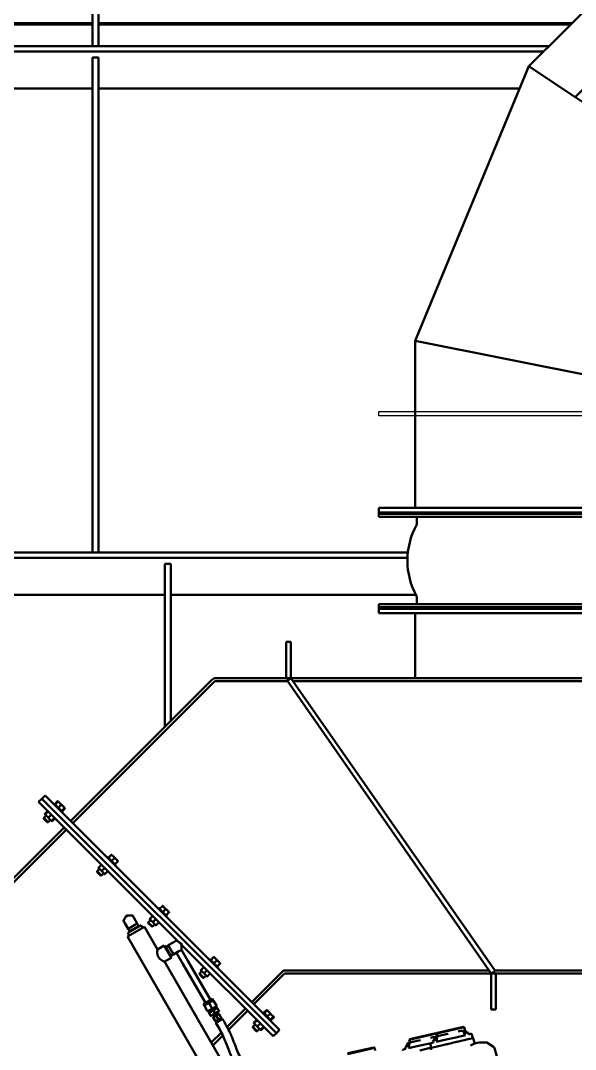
# Model space of a CAD drawing. Header units: inches. Extents: x 11 to 1621, y 11 to 1332.
# Drawn here: x 1199 to 1245, y 415.6 to 500.9 of the extents above; entities that cross this region are included whole.
import ezdxf

# ---------------------------------------------------------------- set-up
doc = ezdxf.new("R2010")
doc.units = ezdxf.units.IN
doc.header["$LTSCALE"] = 48
doc.header["$MEASUREMENT"] = 0
doc.layers.add('Sketch Geometry (ANSI)', color=7, linetype='Continuous', lineweight=25)
doc.layers.add('Visible (ANSI)', color=7, linetype='Continuous', lineweight=50)

msp = doc.modelspace()

# ---------------------------------------------------------------- linework, layer by layer
at = {"layer": 'Sketch Geometry (ANSI)'}
for p, q in [((1228.696979, 468.49673), (1265.696979, 468.49673)), ((1228.696979, 468.12173), (1228.696979, 468.49673)), ((1265.696979, 468.12173), (1228.696979, 468.12173)), ((1228.696979, 460.49673), (1265.696979, 460.49673)), ((1228.696979, 460.12173), (1228.696979, 460.49673)), ((1265.696979, 460.12173), (1228.696979, 460.12173))]:
    msp.add_line(p, q, dxfattribs=at)
at = {"layer": 'Visible (ANSI)'}
for p, q in [((1241.135917, 497.125409), (1258.576801, 514.566292)), ((1244.976507, 494.559209), (1261.143001, 510.725702)), ((1204.946979, 498.786935), (1204.946979, 505.701101)), ((1205.446979, 505.701101), (1205.446979, 498.786935)), ((1174.196979, 500.701101), (1204.946979, 500.701101)), ((1204.946979, 500.579677), (1174.196979, 500.579677)), ((1205.446979, 500.701101), (1244.711609, 500.701101)), ((1244.590186, 500.579677), (1205.446979, 500.579677)), ((1169.946979, 498.786935), (1242.797444, 498.786935)), ((1242.368641, 498.358132), (1169.946979, 498.358132)), ((1204.946979, 497.843826), (1205.446979, 497.843826)), ((1204.946979, 456.786935), (1204.946979, 497.843826)), ((1205.446979, 497.843826), (1205.446979, 456.786935)), ((1241.135917, 497.125409), (1231.696979, 474.337797)), ((1241.135917, 497.125409), (1244.976507, 494.559209)), ((1267.416448, 479.56532), (1241.135917, 497.125409)), ((1204.946979, 495.272298), (1169.946979, 495.272298)), ((1240.368334, 495.272298), (1205.446979, 495.272298)), ((1231.696979, 474.337797), (1262.696979, 468.171513)), ((1231.696979, 460.49673), (1231.696979, 474.337797)), ((1262.696979, 468.171513), (1231.696979, 474.337797)), ((1265.696979, 460.49673), (1228.696979, 460.49673)), ((1228.696979, 460.49673), (1228.696979, 460.12173)), ((1228.696979, 460.12173), (1265.696979, 460.12173)), ((1228.696979, 460.12173), (1265.696979, 460.12173)), ((1228.696979, 460.12173), (1228.696979, 459.99673)), ((1228.696979, 459.99673), (1265.696979, 459.99673)), ((1228.696979, 459.99673), (1265.696979, 459.99673)), ((1228.696979, 459.99673), (1228.696979, 459.74673)), ((1228.696979, 459.74673), (1265.696979, 459.74673)), ((1231.821979, 459.74673), (1231.821979, 459.12173)), ((1182.821979, 456.786935), (1231.091137, 456.786935)), ((1231.059471, 456.358132), (1182.821979, 456.358132)), ((1210.946979, 455.843826), (1211.446979, 455.843826)), ((1210.946979, 442.329888), (1210.946979, 455.843826)), ((1211.446979, 455.843826), (1211.446979, 442.829888)), ((1210.946979, 453.272298), (1182.821979, 453.272298)), ((1231.758067, 453.272298), (1211.446979, 453.272298)), ((1228.696979, 452.49673), (1265.696979, 452.49673)), ((1228.696979, 452.49673), (1228.696979, 452.24673)), ((1231.821979, 453.12173), (1231.821979, 452.49673)), ((1228.696979, 452.24673), (1265.696979, 452.24673)), ((1228.696979, 452.24673), (1228.696979, 452.12173)), ((1228.696979, 452.24673), (1265.696979, 452.24673)), ((1228.696979, 452.121735), (1265.696979, 452.121735)), ((1228.696979, 452.121735), (1228.696979, 451.746735)), ((1228.696979, 452.12173), (1265.696979, 452.12173)), ((1228.696979, 451.746735), (1265.696979, 451.746735)), ((1231.696979, 446.371735), (1231.696979, 451.746735)), ((1221.009479, 449.371735), (1221.384479, 449.371735)), ((1221.009479, 446.371735), (1221.009479, 449.371735)), ((1221.384479, 449.371735), (1221.384479, 446.371735)), ((1203.12836, 434.511269), (1214.84238, 446.225288)), ((1215.09238, 446.121735), (1203.305137, 434.334492)), ((1221.101636, 446.121735), (1215.09238, 446.121735)), ((1215.195933, 446.371735), (1221.009479, 446.371735)), ((1221.384479, 446.371735), (1221.009479, 446.371735)), ((1221.076868, 446.157259), (1221.384479, 446.371735)), ((1238.009479, 421.871735), (1221.076868, 446.157259)), ((1221.384479, 446.371735), (1273.009479, 446.371735)), ((1221.384479, 446.371735), (1238.317091, 422.086211)), ((1272.835172, 446.121735), (1221.558787, 446.121735)), ((1200.741875, 436.367424), (1200.47671, 436.102259)), ((1201.00704, 436.632589), (1200.741875, 436.367424)), ((1200.741875, 436.367424), (1220.187312, 416.921987)), ((1200.741875, 436.367424), (1220.187312, 416.921987)), ((1201.00704, 436.632589), (1220.452477, 417.187152)), ((1201.806065, 435.922665), (1202.039768, 436.156369)), ((1202.104473, 436.139031), (1202.039768, 436.156369)), ((1200.47671, 436.102259), (1212.110273, 424.468695)), ((1201.231184, 435.347785), (1200.996066, 435.112667)), ((1201.272205, 435.306764), (1201.037088, 435.071646)), ((1201.758695, 435.97003), (1201.714147, 435.925482)), ((1202.465801, 435.262923), (1201.758695, 435.97003)), ((1201.847086, 435.881644), (1201.806065, 435.922665)), ((1201.847086, 435.881644), (1201.847083, 435.881641)), ((1201.847086, 435.881644), (1202.080789, 436.115348)), ((1201.979668, 435.749062), (1201.847086, 435.881644)), ((1202.112251, 435.616479), (1201.979668, 435.749062)), ((1202.237055, 436.006449), (1202.104473, 436.139031)), ((1202.112251, 435.616479), (1202.345954, 435.850182)), ((1202.244833, 435.483897), (1202.112251, 435.616479)), ((1202.50222, 435.741284), (1202.237055, 436.006449)), ((1202.377416, 435.351314), (1202.244833, 435.483897)), ((1202.377416, 435.351314), (1202.377413, 435.351311)), ((1202.377416, 435.351314), (1202.611119, 435.585017)), ((1202.418437, 435.310293), (1202.377416, 435.351314)), ((1202.418437, 435.310293), (1202.65214, 435.543996)), ((1202.634803, 435.608701), (1202.50222, 435.741284)), ((1202.634803, 435.608701), (1202.65214, 435.543996)), ((1201.101792, 434.959574), (1200.907176, 434.764958)), ((1200.907176, 434.764958), (1201.26073, 434.411405)), ((1200.908178, 434.699226), (1200.907176, 434.764958)), ((1201.194997, 434.412407), (1200.908178, 434.699226)), ((1201.013404, 435.047963), (1200.996066, 435.112667)), ((1201.013404, 435.047963), (1201.145987, 434.91538)), ((1201.145987, 434.91538), (1201.411152, 434.650215)), ((1201.455346, 434.606021), (1201.26073, 434.411405)), ((1201.53737, 435.041599), (1201.302253, 434.806481)), ((1201.411152, 434.650215), (1201.543734, 434.517632)), ((1201.543734, 434.517632), (1201.608439, 434.500295)), ((1201.802535, 434.776434), (1201.567418, 434.541316)), ((1201.843556, 434.735412), (1201.608439, 434.500295)), ((1202.465801, 435.262923), (1202.421254, 435.218375)), ((1180.068193, 411.451101), (1202.59803, 433.980938)), ((1202.774807, 433.804162), (1180.421746, 411.451101)), ((1201.194997, 434.412407), (1201.26073, 434.411405)), ((1206.178112, 431.550612), (1206.133564, 431.506065)), ((1206.885219, 430.843506), (1206.178112, 431.550612)), ((1206.266503, 431.462227), (1206.2665, 431.462224)), ((1206.266503, 431.462227), (1206.500206, 431.69593)), ((1206.399086, 431.329644), (1206.266503, 431.462227)), ((1206.531668, 431.197062), (1206.399086, 431.329644)), ((1206.656472, 431.587031), (1206.52389, 431.719614)), ((1206.531668, 431.197062), (1206.765371, 431.430765)), ((1206.664251, 431.064479), (1206.531668, 431.197062)), ((1206.921638, 431.321866), (1206.656472, 431.587031)), ((1206.796833, 430.931897), (1206.664251, 431.064479)), ((1206.796833, 430.931897), (1207.030536, 431.1656)), ((1207.05422, 431.189284), (1206.921638, 431.321866)), ((1205.52121, 430.540157), (1205.326594, 430.345541)), ((1205.326594, 430.345541), (1205.680147, 429.991987)), ((1205.327596, 430.279808), (1205.326594, 430.345541)), ((1205.614415, 429.992989), (1205.327596, 430.279808)), ((1205.432821, 430.628545), (1205.565404, 430.495963)), ((1205.691622, 430.887346), (1205.456505, 430.652229)), ((1205.565404, 430.495963), (1205.830569, 430.230798)), ((1205.874763, 430.186603), (1205.680147, 429.991987)), ((1205.956788, 430.622181), (1205.72167, 430.387064)), ((1205.830569, 430.230798), (1205.963151, 430.098215)), ((1206.221953, 430.357016), (1205.986835, 430.121899)), ((1206.796833, 430.931897), (1206.79683, 430.931894)), ((1206.885219, 430.843506), (1206.840671, 430.798958)), ((1205.614415, 429.992989), (1205.680147, 429.991987)), ((1210.420753, 427.307972), (1210.376205, 427.263424)), ((1211.127859, 426.600865), (1210.420753, 427.307972)), ((1210.509144, 427.219586), (1210.509141, 427.219583)), ((1210.509144, 427.219586), (1210.742847, 427.453289)), ((1210.641726, 427.087004), (1210.509144, 427.219586)), ((1210.774309, 426.954421), (1210.641726, 427.087004)), ((1210.899113, 427.344391), (1210.766531, 427.476973)), ((1210.774309, 426.954421), (1211.008012, 427.188124)), ((1210.906891, 426.821839), (1210.774309, 426.954421)), ((1211.164278, 427.079225), (1210.899113, 427.344391)), ((1211.039474, 426.689256), (1210.906891, 426.821839)), ((1211.039474, 426.689256), (1211.273177, 426.922959)), ((1211.296861, 426.946643), (1211.164278, 427.079225)), ((1207.534271, 426.290561), (1207.635307, 426.465561)), ((1207.635307, 426.028061), (1207.534271, 426.203061)), ((1207.635307, 426.028061), (1207.894557, 425.579027)), ((1208.014193, 426.684311), (1208.216266, 426.684311)), ((1208.39308, 426.465561), (1208.292043, 426.640561)), ((1208.39308, 426.465561), (1208.65233, 426.016527)), ((1208.462886, 425.907152), (1208.614441, 425.994652)), ((1208.65233, 426.016527), (1208.614441, 425.994652)), ((1208.761074, 425.793176), (1208.637174, 426.007777)), ((1209.76385, 426.297516), (1209.569234, 426.1029)), ((1209.569234, 426.1029), (1209.922788, 425.749347)), ((1209.570236, 426.037168), (1209.569234, 426.1029)), ((1209.857055, 425.750349), (1209.570236, 426.037168)), ((1209.675462, 426.385905), (1209.808045, 426.253322)), ((1209.934263, 426.644706), (1209.699146, 426.409588)), ((1209.808045, 426.253322), (1210.07321, 425.988157)), ((1210.117404, 425.943963), (1209.922788, 425.749347)), ((1210.199428, 426.379541), (1209.964311, 426.144423)), ((1210.07321, 425.988157), (1210.205792, 425.855574)), ((1210.464593, 426.114376), (1210.229476, 425.879258)), ((1211.039474, 426.689256), (1211.039471, 426.689253)), ((1211.127859, 426.600865), (1211.083312, 426.556317)), ((1209.246875, 425.736744), (1207.839584, 424.924244)), ((1208.965125, 425.86275), (1207.871334, 425.23125)), ((1207.996334, 425.014744), (1207.871334, 425.23125)), ((1207.932446, 425.600902), (1207.894557, 425.579027)), ((1208.033613, 425.373176), (1207.909713, 425.587777)), ((1207.932446, 425.600902), (1208.084, 425.688402)), ((1208.761074, 425.793176), (1208.033613, 425.373176)), ((1208.055625, 425.33765), (1208.033613, 425.373176)), ((1208.462886, 425.907152), (1208.084, 425.688402)), ((1208.780834, 425.75635), (1208.761074, 425.793176)), ((1209.090125, 425.646244), (1208.965125, 425.86275)), ((1210.327625, 423.86483), (1209.246875, 425.736744)), ((1209.857055, 425.750349), (1209.922788, 425.749347)), ((1216.558194, 409.823168), (1207.839584, 424.924244)), ((1211.674162, 424.467894), (1211.225128, 424.208644)), ((1211.247003, 424.170755), (1211.225128, 424.208644)), ((1211.674162, 424.467894), (1211.849162, 424.56893)), ((1211.936662, 424.56893), (1212.111662, 424.467894)), ((1212.330412, 424.248557), (1219.922146, 416.656822)), ((1210.327625, 423.86483), (1210.898851, 424.194627)), ((1211.487351, 423.175315), (1210.898851, 424.194627)), ((1210.983751, 424.047576), (1211.019277, 424.069588)), ((1211.019277, 424.069588), (1211.233878, 424.193488)), ((1211.439277, 423.342127), (1211.019277, 424.069588)), ((1211.247003, 424.170755), (1211.334503, 424.019201)), ((1211.553253, 423.640314), (1211.334503, 424.019201)), ((1211.439277, 423.342127), (1211.653878, 423.466027)), ((1211.553253, 423.640314), (1211.640753, 423.48876)), ((1211.662628, 423.450871), (1211.640753, 423.48876)), ((1212.111662, 423.710121), (1211.662628, 423.450871)), ((1211.895156, 423.585121), (1212.426406, 422.664969)), ((1212.111662, 423.710121), (1212.286662, 423.811158)), ((1212.859419, 422.914969), (1212.328169, 423.835121)), ((1212.330412, 424.089007), (1212.330412, 423.886935)), ((1210.916125, 422.845518), (1211.487351, 423.175315)), ((1217.965485, 410.635668), (1210.916125, 422.845518)), ((1211.402451, 423.322367), (1211.439277, 423.342127)), ((1214.301406, 419.417374), (1212.426406, 422.664969)), ((1214.734419, 419.667374), (1212.859419, 422.914969)), ((1214.663393, 423.065331), (1214.618846, 423.020783)), ((1215.3705, 422.358224), (1214.663393, 423.065331)), ((1214.751784, 422.976946), (1214.751782, 422.976943)), ((1214.751784, 422.976946), (1214.985488, 423.210649)), ((1214.884367, 422.844363), (1214.751784, 422.976946)), ((1215.01695, 422.71178), (1214.884367, 422.844363)), ((1215.141754, 423.10175), (1215.009171, 423.234332)), ((1215.01695, 422.71178), (1215.250653, 422.945484)), ((1215.149532, 422.579198), (1215.01695, 422.71178)), ((1215.406919, 422.836585), (1215.141754, 423.10175)), ((1215.282115, 422.446615), (1215.149532, 422.579198)), ((1215.282115, 422.446615), (1215.515818, 422.680319)), ((1215.539501, 422.704002), (1215.406919, 422.836585)), ((1214.006491, 422.054875), (1213.811875, 421.860259)), ((1213.811875, 421.860259), (1214.165428, 421.506706)), ((1213.812877, 421.794527), (1213.811875, 421.860259)), ((1214.099696, 421.507708), (1213.812877, 421.794527)), ((1213.918103, 422.143264), (1214.050685, 422.010681)), ((1214.176904, 422.402065), (1213.941786, 422.166947)), ((1214.050685, 422.010681), (1214.31585, 421.745516)), ((1214.360045, 421.701322), (1214.165428, 421.506706)), ((1214.442069, 422.1369), (1214.206951, 421.901782)), ((1214.31585, 421.745516), (1214.448433, 421.612934)), ((1214.707234, 421.871735), (1214.472116, 421.636617)), ((1215.282115, 422.446615), (1215.282112, 422.446613)), ((1215.3705, 422.358224), (1215.325952, 422.313677)), ((1218.15438, 419.485249), (1220.790865, 422.121735)), ((1220.821195, 421.798512), (1218.331156, 419.308473)), ((1220.790865, 422.121735), (1237.835172, 422.121735)), ((1238.009479, 421.871735), (1220.997972, 421.871735)), ((1238.317091, 422.086211), (1238.009479, 421.871735)), ((1238.009479, 421.871735), (1238.384479, 421.871735)), ((1238.009479, 418.871735), (1238.009479, 421.871735)), ((1238.292323, 422.121735), (1256.101636, 422.121735)), ((1256.009479, 421.871735), (1238.384479, 421.871735)), ((1238.384479, 421.871735), (1238.384479, 418.871735)), ((1214.099696, 421.507708), (1214.165428, 421.506706)), ((1214.139026, 419.323624), (1214.896798, 419.761124)), ((1214.139026, 419.323624), (1214.208026, 419.204113)), ((1214.397469, 419.313488), (1214.208026, 419.204113)), ((1214.464488, 418.759907), (1214.227564, 419.170272)), ((1214.776355, 419.532238), (1214.397469, 419.313488)), ((1214.843374, 418.978657), (1214.60645, 419.389022)), ((1214.965798, 419.641613), (1214.776355, 419.532238)), ((1214.896798, 419.761124), (1214.965798, 419.641613)), ((1215.22226, 419.197407), (1214.985336, 419.607772)), ((1215.052355, 419.054192), (1215.241798, 419.163567)), ((1215.187672, 419.132317), (1215.225897, 419.066109)), ((1214.484026, 418.726067), (1214.673469, 418.835442)), ((1214.538153, 418.757317), (1214.576378, 418.691109)), ((1214.576378, 418.691109), (1215.225897, 419.066109)), ((1214.657724, 418.669312), (1214.576378, 418.691109)), ((1214.772001, 418.69603), (1214.596089, 418.594467)), ((1214.610742, 418.569087), (1214.726436, 418.3687)), ((1214.657724, 418.669312), (1215.2041, 418.984762)), ((1214.657724, 418.669312), (1214.674724, 418.639867)), ((1214.673469, 418.835442), (1215.052355, 419.054192)), ((1214.741089, 418.34332), (1214.917001, 418.444882)), ((1215.123824, 418.899155), (1214.772001, 418.69603)), ((1214.917001, 418.444882), (1215.268824, 418.648007)), ((1214.960275, 418.423679), (1214.940275, 418.45832)), ((1215.323605, 418.584373), (1214.944719, 418.365623)), ((1214.960275, 418.423679), (1214.944719, 418.365623)), ((1215.003469, 418.263865), (1214.944719, 418.365623)), ((1215.071127, 418.302927), (1214.949343, 418.232615)), ((1215.265549, 418.599929), (1214.960275, 418.423679)), ((1214.962565, 418.772212), (1215.078259, 418.571825)), ((1215.314697, 418.443552), (1215.071127, 418.302927)), ((1215.299735, 419.000717), (1215.123824, 418.899155)), ((1215.2041, 418.984762), (1215.225897, 419.066109)), ((1215.2041, 418.984762), (1215.2211, 418.955317)), ((1215.205472, 418.351485), (1215.380352, 418.048584)), ((1215.265549, 418.599929), (1215.245549, 418.63457)), ((1215.265549, 418.599929), (1215.323605, 418.584373)), ((1215.268824, 418.648007), (1215.444735, 418.74957)), ((1215.314388, 418.975337), (1215.430082, 418.77495)), ((1215.436482, 418.513865), (1215.314697, 418.443552)), ((1215.382355, 418.482615), (1215.323605, 418.584373)), ((1215.449042, 418.49211), (1215.623922, 418.189209)), ((1216.099256, 417.430126), (1217.624049, 418.954919)), ((1217.800826, 418.778143), (1216.221799, 417.199116)), ((1219.082811, 418.645914), (1219.038263, 418.601366)), ((1219.789917, 417.938807), (1219.082811, 418.645914)), ((1219.130181, 418.598549), (1219.363884, 418.832253)), ((1219.171202, 418.557528), (1219.130181, 418.598549)), ((1219.171202, 418.557528), (1219.171199, 418.557525)), ((1219.171202, 418.557528), (1219.404905, 418.791231)), ((1219.303784, 418.424946), (1219.171202, 418.557528)), ((1219.436367, 418.292363), (1219.303784, 418.424946)), ((1219.428589, 418.814915), (1219.363884, 418.832253)), ((1219.561171, 418.682332), (1219.428589, 418.814915)), ((1219.436367, 418.292363), (1219.67007, 418.526066)), ((1219.568949, 418.159781), (1219.436367, 418.292363)), ((1219.826336, 418.417167), (1219.561171, 418.682332)), ((1219.701532, 418.027198), (1219.935235, 418.260901)), ((1219.958919, 418.284585), (1219.826336, 418.417167)), ((1219.958919, 418.284585), (1219.976256, 418.21988)), ((1238.384479, 418.871735), (1238.009479, 418.871735)), ((1214.961903, 418.21086), (1215.136782, 417.907959)), ((1215.636698, 418.16758), (1215.149126, 417.88608)), ((1215.199126, 417.799477), (1215.149126, 417.88608)), ((1215.71571, 418.097727), (1215.170114, 417.782727)), ((1215.172083, 417.779318), (1215.170114, 417.782727)), ((1215.686698, 418.080977), (1215.636698, 418.16758)), ((1215.717679, 418.094318), (1215.71571, 418.097727)), ((1218.425909, 417.635458), (1218.231292, 417.440842)), ((1218.231292, 417.440842), (1218.584846, 417.087289)), ((1218.232295, 417.37511), (1218.231292, 417.440842)), ((1218.5553, 418.023669), (1218.320183, 417.788551)), ((1218.33752, 417.723846), (1218.320183, 417.788551)), ((1218.33752, 417.723846), (1218.470103, 417.591264)), ((1218.596321, 417.982648), (1218.361204, 417.74753)), ((1218.470103, 417.591264), (1218.735268, 417.326099)), ((1218.861486, 417.717482), (1218.626369, 417.482365)), ((1219.126651, 417.452317), (1218.891534, 417.2172)), ((1219.167673, 417.411296), (1218.932555, 417.176179)), ((1219.701532, 418.027198), (1219.568949, 418.159781)), ((1219.701532, 418.027198), (1219.701529, 418.027195)), ((1219.742553, 417.986177), (1219.701532, 418.027198)), ((1219.742553, 417.986177), (1219.976256, 418.21988)), ((1219.789917, 417.938807), (1219.74537, 417.894259)), ((1235.764345, 417.405903), (1233.501044, 416.883379)), ((1235.693519, 417.45016), (1233.545301, 416.954205)), ((1235.693519, 417.45016), (1235.764345, 417.405903)), ((1235.764345, 417.405903), (1235.804198, 417.233278)), ((1214.795454, 416.126324), (1215.633636, 416.964506)), ((1215.751068, 416.728385), (1214.924863, 415.90218)), ((1218.519113, 417.088291), (1218.232295, 417.37511)), ((1218.519113, 417.088291), (1218.584846, 417.087289)), ((1218.779462, 417.281905), (1218.584846, 417.087289)), ((1218.735268, 417.326099), (1218.86785, 417.193516)), ((1218.86785, 417.193516), (1218.932555, 417.176179)), ((1220.187312, 416.921987), (1219.922146, 416.656822)), ((1220.452477, 417.187152), (1220.187312, 416.921987)), ((1233.46989, 416.876186), (1231.206589, 416.353662)), ((1233.399064, 416.920443), (1231.250846, 416.424488)), ((1232.957233, 416.525497), (1233.194983, 416.580386)), ((1233.194983, 416.580386), (1233.236537, 416.58998)), ((1233.399064, 416.920443), (1233.46989, 416.876186)), ((1233.46989, 416.876186), (1233.509743, 416.703561)), ((1233.494427, 416.649518), (1233.647633, 416.684889)), ((1233.545301, 416.954205), (1233.501044, 416.883379)), ((1233.501044, 416.883379), (1233.540898, 416.710754)), ((1233.509743, 416.703561), (1233.505672, 416.702622)), ((1233.516743, 416.65467), (1233.505672, 416.702622)), ((1233.544969, 416.711694), (1233.540898, 416.710754)), ((1233.544969, 416.711694), (1233.556039, 416.663743)), ((1233.647633, 416.684889), (1234.305609, 416.836794)), ((1235.064878, 416.567623), (1234.267032, 416.383426)), ((1234.439067, 416.867606), (1234.305609, 416.836794)), ((1235.064878, 416.567623), (1235.882918, 416.756482)), ((1235.251688, 417.055214), (1235.489439, 417.110103)), ((1235.489439, 417.110103), (1235.530992, 417.119696)), ((1235.81784, 417.155616), (1235.744416, 417.138665)), ((1235.773724, 416.892896), (1235.776312, 416.881685)), ((1235.804894, 416.738469), (1235.776111, 416.863143)), ((1235.804198, 417.233278), (1235.800127, 417.232338)), ((1235.81784, 417.155616), (1235.800127, 417.232338)), ((1235.805616, 416.91036), (1236.054963, 416.967926)), ((1236.134059, 416.800339), (1236.10218, 416.938422)), ((1236.130963, 416.813748), (1236.312219, 416.855595)), ((1236.315479, 416.856347), (1236.312219, 416.855595)), ((1236.409914, 416.797338), (1236.478551, 416.50004)), ((1228.342054, 415.692332), (1226.078754, 415.169808)), ((1228.271228, 415.736589), (1226.123011, 415.240634)), ((1228.271228, 415.736589), (1228.342054, 415.692332)), ((1228.342054, 415.692332), (1228.392978, 415.471756)), ((1230.909588, 415.594175), (1230.877709, 415.732257)), ((1230.907214, 415.779475), (1231.156561, 415.837041)), ((1231.154538, 415.66485), (1231.972577, 415.853709)), ((1231.192881, 415.835325), (1231.195469, 415.824114)), ((1231.199972, 416.119802), (1231.353177, 416.155172)), ((1231.232561, 415.682863), (1231.203778, 415.807536)), ((1231.250846, 416.424488), (1231.206589, 416.353662)), ((1231.206589, 416.353662), (1231.246443, 416.181037)), ((1231.250514, 416.181977), (1231.246443, 416.181037)), ((1231.250514, 416.181977), (1231.261584, 416.134026)), ((1231.353177, 416.155172), (1232.011154, 416.307078)), ((1232.770423, 416.037906), (1231.972577, 415.853709)), ((1232.144612, 416.337889), (1232.011154, 416.307078)), ((1232.770423, 416.037906), (1233.016431, 416.094702)), ((1232.874905, 415.668073), (1232.987697, 415.694113)), ((1232.957422, 416.000267), (1233.026058, 415.702969)), ((1232.987697, 415.694113), (1233.028923, 415.70363)), ((1233.027648, 415.521068), (1232.987697, 415.694113)), ((1233.019691, 416.095454), (1233.016431, 416.094702)), ((1233.019691, 416.095454), (1233.200948, 416.137301)), ((1233.031492, 415.704224), (1233.028923, 415.70363)), ((1233.031492, 415.704224), (1233.035963, 415.705256)), ((1233.035963, 415.705256), (1233.03769, 415.705655)), ((1233.26396, 415.757893), (1233.03769, 415.705655)), ((1233.204043, 416.123892), (1233.172165, 416.261974)), ((1233.201669, 416.309192), (1233.451016, 416.366758)), ((1233.26396, 415.757893), (1233.404999, 415.790455)), ((1233.404999, 415.790455), (1233.26396, 415.757893)), ((1233.404999, 415.790455), (1234.335249, 416.00522)), ((1233.448993, 416.194567), (1234.267032, 416.383426)), ((1233.487336, 416.365042), (1233.489924, 416.353831)), ((1233.527016, 416.21258), (1233.498233, 416.337253)), ((1234.342415, 416.006874), (1234.335249, 416.00522)), ((1234.360798, 416.011118), (1234.342415, 416.006874)), ((1234.360798, 416.011118), (1234.373103, 416.013959)), ((1235.131506, 416.18905), (1234.373103, 416.013959)), ((1235.131506, 416.18905), (1235.143811, 416.191891)), ((1235.162194, 416.196135), (1235.143811, 416.191891)), ((1235.169361, 416.197789), (1235.162194, 416.196135)), ((1235.169361, 416.197789), (1236.09961, 416.412554)), ((1236.09961, 416.412554), (1236.240649, 416.445116)), ((1236.240649, 416.445116), (1236.09961, 416.412554)), ((1236.466919, 416.497354), (1236.240649, 416.445116)), ((1236.396229, 415.952494), (1236.425493, 415.968054)), ((1236.466919, 416.497354), (1236.468646, 416.497753)), ((1236.468646, 416.497753), (1236.473117, 416.498785)), ((1236.475686, 416.499379), (1236.473117, 416.498785)), ((1236.475686, 416.499379), (1236.516912, 416.508896)), ((1236.611636, 416.0986), (1236.516912, 416.508896)), ((1236.658862, 416.06906), (1236.658853, 416.069098)), ((1237.219778, 416.151429), (1237.612129, 416.137728)), ((1237.735978, 416.097487), (1238.193893, 415.788619)), ((1230.725236, 415.565738), (1230.721976, 415.564985)), ((1230.725236, 415.565738), (1230.906492, 415.607584)), ((1232.837051, 415.659333), (1232.078648, 415.484242)), ((1232.837051, 415.659333), (1232.849356, 415.662174)), ((1232.867739, 415.666418), (1232.849356, 415.662174)), ((1232.874905, 415.668073), (1232.867739, 415.666418)), ((1238.28905, 415.657265), (1238.507454, 414.887557))]:
    msp.add_line(p, q, dxfattribs=at)
for centre, radius, start, end in [((1237.179908, 456.12173), 6.125, 151.31459799, 208.68540201), ((1231.696979, 459.12173), 0.125, 331.31459799, 0), ((1231.696979, 453.12173), 0.125, 0, 28.68540201), ((1215.195933, 445.871735), 0.5, 90, 135), ((1207.610048, 426.246811), 0.0875, 150, 210), ((1208.014193, 426.246811), 0.4375, 90, 150), ((1208.216266, 426.596811), 0.0875, 30, 90), ((1211.892912, 424.493153), 0.0875, 60, 120), ((1211.892912, 424.089007), 0.4375, 0, 60), ((1212.242912, 423.886935), 0.0875, 300, 0), ((1220.997972, 421.621735), 0.5, 90, 135), ((1220.997972, 421.621735), 0.25, 90, 135), ((1233.556421, 416.380991), 0.275591, 103, 190.9532869), ((1235.704639, 416.876946), 0.275591, 15.0467131, 76.23449942), ((1235.814472, 416.871999), 0.03937, 103.00020204, 193), ((1236.063819, 416.929565), 0.03937, 13, 102.99979796), ((1236.333192, 416.779625), 0.07874, 13, 103), ((1230.91607, 415.741114), 0.03937, 103.00020204, 193), ((1231.261966, 415.851274), 0.275591, 103, 190.9532869), ((1231.165417, 415.79868), 0.03937, 13, 102.99979796), ((1233.034144, 416.01798), 0.07874, 103, 193), ((1233.210526, 416.270831), 0.03937, 103.00020204, 193), ((1233.459872, 416.328397), 0.03937, 13, 102.99979796), ((1237.164818, 414.577585), 1.574803, 88, 124.16715966), ((1237.603885, 415.901651), 0.23622, 56, 88), ((1238.0618, 415.592783), 0.23622, 15.84130088, 56), ((1230.739689, 415.488263), 0.07874, 103, 193)]:
    msp.add_arc(centre, radius, start, end, dxfattribs=at)
for centre, start_param, end_param in [((1233.256978, 416.311859), 5.627010478, 6.283185307), ((1233.709627, 416.416361), 0, 1.570796327), ((1235.551433, 416.841576), 4.71238898, 6.283185307), ((1231.415172, 415.886645), 0, 1.570796327)]:
    msp.add_ellipse(centre, major_axis=(-0.061994, 0.268527), ratio=0.827815505, start_param=start_param, end_param=end_param, dxfattribs=at)
for points, weights, degree in [([(1202.099072, 436.133631), (1202.073884, 436.147227), (1202.039768, 436.156369)], [1.01895290532, 1.01965956375, 1], 2), ([(1202.080789, 436.115348), (1202.104473, 436.139031), (1202.104473, 436.139031)], [1, 1.0379548493, 1], 2), ([(1202.237055, 436.006449), (1202.175523, 436.06798), (1202.080789, 436.115348)], [1, 1.0379548493, 1], 2), ([(1202.345954, 435.850182), (1202.298587, 435.944917), (1202.237055, 436.006449)], [1, 1.0379548493, 1], 2), ([(1202.50222, 435.741284), (1202.440688, 435.802815), (1202.345954, 435.850182)], [1, 1.0379548493, 1], 2), ([(1202.611119, 435.585017), (1202.563752, 435.679752), (1202.50222, 435.741284)], [1, 1.0379548493, 1], 2), ([(1202.634803, 435.608701), (1202.634803, 435.608701), (1202.611119, 435.585017)], [1, 1.0379548493, 1], 2), ([(1202.65214, 435.543996), (1202.642999, 435.578113), (1202.629402, 435.603301)], [1, 1.01965956375, 1.01895290532], 2), ([(1200.996066, 435.112667), (1201.005208, 435.078551), (1201.018805, 435.053363)], [1, 1.01965956375, 1.01895290532], 2), ([(1201.013404, 435.047963), (1201.013404, 435.047963), (1201.037088, 435.071646)], [1, 1.0379548493, 1], 2), ([(1201.037088, 435.071646), (1201.084455, 434.976912), (1201.145987, 434.91538)], [1, 1.0379548493, 1], 2), ([(1201.145987, 434.91538), (1201.207518, 434.853848), (1201.302253, 434.806481)], [1, 1.0379548493, 1], 2), ([(1201.302253, 434.806481), (1201.34962, 434.711747), (1201.411152, 434.650215)], [1, 1.0379548493, 1], 2), ([(1201.411152, 434.650215), (1201.472683, 434.588683), (1201.567418, 434.541316)], [1, 1.0379548493, 1], 2), ([(1201.567418, 434.541316), (1201.543734, 434.517632), (1201.543734, 434.517632)], [1, 1.0379548493, 1], 2), ([(1201.549135, 434.523033), (1201.574322, 434.509436), (1201.608439, 434.500295)], [1.01895290532, 1.01965956375, 1], 2), ([(1206.500206, 431.69593), (1206.52389, 431.719614), (1206.52389, 431.719614)], [1, 1.0379548493, 1], 2), ([(1206.656472, 431.587031), (1206.594941, 431.648563), (1206.500206, 431.69593)], [1, 1.0379548493, 1], 2), ([(1206.765371, 431.430765), (1206.718004, 431.525499), (1206.656472, 431.587031)], [1, 1.0379548493, 1], 2), ([(1206.921638, 431.321866), (1206.860106, 431.383398), (1206.765371, 431.430765)], [1, 1.0379548493, 1], 2), ([(1207.030536, 431.1656), (1206.983169, 431.260334), (1206.921638, 431.321866)], [1, 1.0379548493, 1], 2), ([(1207.05422, 431.189284), (1207.05422, 431.189284), (1207.030536, 431.1656)], [1, 1.0379548493, 1], 2), ([(1205.432821, 430.628545), (1205.432821, 430.628545), (1205.456505, 430.652229)], [1, 1.0379548493, 1], 2), ([(1205.456505, 430.652229), (1205.503872, 430.557494), (1205.565404, 430.495963)], [1, 1.0379548493, 1], 2), ([(1205.565404, 430.495963), (1205.626936, 430.434431), (1205.72167, 430.387064)], [1, 1.0379548493, 1], 2), ([(1205.72167, 430.387064), (1205.769037, 430.292329), (1205.830569, 430.230798)], [1, 1.0379548493, 1], 2), ([(1205.830569, 430.230798), (1205.892101, 430.169266), (1205.986835, 430.121899)], [1, 1.0379548493, 1], 2), ([(1205.986835, 430.121899), (1205.963151, 430.098215), (1205.963151, 430.098215)], [1, 1.0379548493, 1], 2), ([(1210.742847, 427.453289), (1210.766531, 427.476973), (1210.766531, 427.476973)], [1, 1.0379548493, 1], 2), ([(1210.899113, 427.344391), (1210.837581, 427.405922), (1210.742847, 427.453289)], [1, 1.0379548493, 1], 2), ([(1211.008012, 427.188124), (1210.960645, 427.282859), (1210.899113, 427.344391)], [1, 1.0379548493, 1], 2), ([(1211.164278, 427.079225), (1211.102746, 427.140757), (1211.008012, 427.188124)], [1, 1.0379548493, 1], 2), ([(1211.273177, 426.922959), (1211.22581, 427.017694), (1211.164278, 427.079225)], [1, 1.0379548493, 1], 2), ([(1211.296861, 426.946643), (1211.296861, 426.946643), (1211.273177, 426.922959)], [1, 1.0379548493, 1], 2), ([(1207.509012, 426.246811), (1207.521939, 426.269202), (1207.534271, 426.290561)], [1, 1.00703346309, 1.01146016557], 2), ([(1207.534271, 426.203061), (1207.521939, 426.22442), (1207.509012, 426.246811)], [1.01146016557, 1.00703346309, 1], 2), ([(1207.635307, 426.465561), (1207.693921, 426.567083), (1207.761603, 426.684311)], [1, 1.0379548493, 1], 2), ([(1207.761603, 426.684311), (1207.896966, 426.684311), (1208.014193, 426.684311)], [1, 1.0379548493, 1], 2), ([(1208.216266, 426.684311), (1208.24093, 426.684311), (1208.266784, 426.684311)], [1.01146016557, 1.00703346309, 1], 2), ([(1208.266784, 426.684311), (1208.279711, 426.66192), (1208.292043, 426.640561)], [1, 1.00703346309, 1.01146016557], 2), ([(1209.675462, 426.385905), (1209.675462, 426.385905), (1209.699146, 426.409588)], [1, 1.0379548493, 1], 2), ([(1209.699146, 426.409588), (1209.746513, 426.314854), (1209.808045, 426.253322)], [1, 1.0379548493, 1], 2), ([(1209.808045, 426.253322), (1209.869576, 426.19179), (1209.964311, 426.144423)], [1, 1.0379548493, 1], 2), ([(1209.964311, 426.144423), (1210.011678, 426.049689), (1210.07321, 425.988157)], [1, 1.0379548493, 1], 2), ([(1210.07321, 425.988157), (1210.134741, 425.926625), (1210.229476, 425.879258)], [1, 1.0379548493, 1], 2), ([(1210.229476, 425.879258), (1210.205792, 425.855574), (1210.205792, 425.855574)], [1, 1.0379548493, 1], 2), ([(1211.849162, 424.56893), (1211.870522, 424.581262), (1211.892912, 424.594189)], [1.01146016557, 1.00703346309, 1], 2), ([(1211.892912, 424.594189), (1211.915303, 424.581262), (1211.936662, 424.56893)], [1, 1.00703346309, 1.01146016557], 2), ([(1212.111662, 424.467894), (1212.213184, 424.40928), (1212.330412, 424.341598)], [1, 1.0379548493, 1], 2), ([(1212.330412, 424.341598), (1212.330412, 424.206235), (1212.330412, 424.089007)], [1, 1.0379548493, 1], 2), ([(1212.330412, 423.836417), (1212.308022, 423.823489), (1212.286662, 423.811158)], [1, 1.00703346309, 1.01146016557], 2), ([(1212.330412, 423.886935), (1212.330412, 423.862271), (1212.330412, 423.836417)], [1.01146016557, 1.00703346309, 1], 2), ([(1214.985488, 423.210649), (1215.009171, 423.234332), (1215.009171, 423.234332)], [1, 1.0379548493, 1], 2), ([(1215.141754, 423.10175), (1215.080222, 423.163282), (1214.985488, 423.210649)], [1, 1.0379548493, 1], 2), ([(1215.250653, 422.945484), (1215.203286, 423.040218), (1215.141754, 423.10175)], [1, 1.0379548493, 1], 2), ([(1215.406919, 422.836585), (1215.345387, 422.898117), (1215.250653, 422.945484)], [1, 1.0379548493, 1], 2), ([(1215.515818, 422.680319), (1215.468451, 422.775053), (1215.406919, 422.836585)], [1, 1.0379548493, 1], 2), ([(1215.539501, 422.704002), (1215.539501, 422.704002), (1215.515818, 422.680319)], [1, 1.0379548493, 1], 2), ([(1213.918103, 422.143264), (1213.918103, 422.143264), (1213.941786, 422.166947)], [1, 1.0379548493, 1], 2), ([(1213.941786, 422.166947), (1213.989154, 422.072213), (1214.050685, 422.010681)], [1, 1.0379548493, 1], 2), ([(1214.050685, 422.010681), (1214.112217, 421.94915), (1214.206951, 421.901782)], [1, 1.0379548493, 1], 2), ([(1214.206951, 421.901782), (1214.254319, 421.807048), (1214.31585, 421.745516)], [1, 1.0379548493, 1], 2), ([(1214.31585, 421.745516), (1214.377382, 421.683984), (1214.472116, 421.636617)], [1, 1.0379548493, 1], 2), ([(1214.472116, 421.636617), (1214.448433, 421.612934), (1214.448433, 421.612934)], [1, 1.0379548493, 1], 2), ([(1214.227564, 419.170272), (1214.208026, 419.204113), (1214.208026, 419.204113)], [1, 1.0379548493, 1], 2), ([(1214.397469, 419.313488), (1214.309548, 419.262726), (1214.227564, 419.170272)], [1, 1.0379548493, 1], 2), ([(1214.60645, 419.389022), (1214.48539, 419.364249), (1214.397469, 419.313488)], [1, 1.0379548493, 1], 2), ([(1214.776355, 419.532238), (1214.688434, 419.481476), (1214.60645, 419.389022)], [1, 1.0379548493, 1], 2), ([(1214.985336, 419.607772), (1214.864276, 419.582999), (1214.776355, 419.532238)], [1, 1.0379548493, 1], 2), ([(1214.965798, 419.641613), (1214.965798, 419.641613), (1214.985336, 419.607772)], [1, 1.0379548493, 1], 2), ([(1215.052355, 419.054192), (1215.140276, 419.104953), (1215.22226, 419.197407)], [1, 1.0379548493, 1], 2), ([(1215.22226, 419.197407), (1215.241798, 419.163567), (1215.241798, 419.163567)], [1, 1.0379548493, 1], 2), ([(1214.464488, 418.759907), (1214.585548, 418.78468), (1214.673469, 418.835442)], [1, 1.0379548493, 1], 2), ([(1214.484026, 418.726067), (1214.484026, 418.726067), (1214.464488, 418.759907)], [1, 1.0379548493, 1], 2), ([(1214.610742, 418.569087), (1214.596089, 418.594467), (1214.596089, 418.594467)], [1, 1.0379548493, 1], 2), ([(1214.772001, 418.69603), (1214.69036, 418.648894), (1214.610742, 418.569087)], [1, 1.0379548493, 1], 2), ([(1214.673469, 418.835442), (1214.76139, 418.886203), (1214.843374, 418.978657)], [1, 1.0379548493, 1], 2), ([(1214.726436, 418.3687), (1214.83536, 418.397747), (1214.917001, 418.444882)], [1, 1.0379548493, 1], 2), ([(1214.741089, 418.34332), (1214.741089, 418.34332), (1214.726436, 418.3687)], [1, 1.0379548493, 1], 2), ([(1214.962565, 418.772212), (1214.853642, 418.743165), (1214.772001, 418.69603)], [1, 1.0379548493, 1], 2), ([(1214.843374, 418.978657), (1214.964434, 419.00343), (1215.052355, 419.054192)], [1, 1.0379548493, 1], 2), ([(1214.917001, 418.444882), (1214.998642, 418.492018), (1215.078259, 418.571825)], [1, 1.0379548493, 1], 2), ([(1214.961903, 418.21086), (1214.949343, 418.232615), (1214.949343, 418.232615)], [1, 1.0379548493, 1], 2), ([(1215.071127, 418.302927), (1215.014607, 418.270295), (1214.961903, 418.21086)], [1, 1.0379548493, 1], 2), ([(1215.123824, 418.899155), (1215.042183, 418.852019), (1214.962565, 418.772212)], [1, 1.0379548493, 1], 2), ([(1215.205472, 418.351485), (1215.127648, 418.335559), (1215.071127, 418.302927)], [1, 1.0379548493, 1], 2), ([(1215.078259, 418.571825), (1215.187183, 418.600872), (1215.268824, 418.648007)], [1, 1.0379548493, 1], 2), ([(1215.314388, 418.975337), (1215.205464, 418.94629), (1215.123824, 418.899155)], [1, 1.0379548493, 1], 2), ([(1215.314697, 418.443552), (1215.258176, 418.41092), (1215.205472, 418.351485)], [1, 1.0379548493, 1], 2), ([(1215.268824, 418.648007), (1215.350464, 418.695143), (1215.430082, 418.77495)], [1, 1.0379548493, 1], 2), ([(1215.299735, 419.000717), (1215.299735, 419.000717), (1215.314388, 418.975337)], [1, 1.0379548493, 1], 2), ([(1215.449042, 418.49211), (1215.371218, 418.476184), (1215.314697, 418.443552)], [1, 1.0379548493, 1], 2), ([(1215.430082, 418.77495), (1215.444735, 418.74957), (1215.444735, 418.74957)], [1, 1.0379548493, 1], 2), ([(1215.436482, 418.513865), (1215.436482, 418.513865), (1215.449042, 418.49211)], [1, 1.0379548493, 1], 2), ([(1219.423188, 418.809514), (1219.398001, 418.823111), (1219.363884, 418.832253)], [1.01895290532, 1.01965956375, 1], 2), ([(1219.404905, 418.791231), (1219.428589, 418.814915), (1219.428589, 418.814915)], [1, 1.0379548493, 1], 2), ([(1219.561171, 418.682332), (1219.499639, 418.743864), (1219.404905, 418.791231)], [1, 1.0379548493, 1], 2), ([(1219.67007, 418.526066), (1219.622703, 418.620801), (1219.561171, 418.682332)], [1, 1.0379548493, 1], 2), ([(1219.826336, 418.417167), (1219.764805, 418.478699), (1219.67007, 418.526066)], [1, 1.0379548493, 1], 2), ([(1219.935235, 418.260901), (1219.887868, 418.355636), (1219.826336, 418.417167)], [1, 1.0379548493, 1], 2), ([(1219.958919, 418.284585), (1219.958919, 418.284585), (1219.935235, 418.260901)], [1, 1.0379548493, 1], 2), ([(1219.976256, 418.21988), (1219.967115, 418.253997), (1219.953518, 418.279184)], [1, 1.01965956375, 1.01895290532], 2), ([(1215.136782, 417.907959), (1215.214607, 417.923885), (1215.271127, 417.956517)], [1, 1.0379548493, 1], 2), ([(1215.149343, 417.886205), (1215.149343, 417.886205), (1215.136782, 417.907959)], [1, 1.0379548493, 1], 2), ([(1215.271127, 417.956517), (1215.327648, 417.989149), (1215.380352, 418.048584)], [1, 1.0379548493, 1], 2), ([(1215.380352, 418.048584), (1215.458176, 418.06451), (1215.514697, 418.097142)], [1, 1.0379548493, 1], 2), ([(1215.514697, 418.097142), (1215.571218, 418.129774), (1215.623922, 418.189209)], [1, 1.0379548493, 1], 2), ([(1215.623922, 418.189209), (1215.636482, 418.167455), (1215.636482, 418.167455)], [1, 1.0379548493, 1], 2), ([(1218.320183, 417.788551), (1218.329324, 417.754435), (1218.342921, 417.729247)], [1, 1.01965956375, 1.01895290532], 2), ([(1218.33752, 417.723846), (1218.33752, 417.723846), (1218.361204, 417.74753)], [1, 1.0379548493, 1], 2), ([(1218.361204, 417.74753), (1218.408571, 417.652796), (1218.470103, 417.591264)], [1, 1.0379548493, 1], 2), ([(1218.470103, 417.591264), (1218.531634, 417.529732), (1218.626369, 417.482365)], [1, 1.0379548493, 1], 2), ([(1218.626369, 417.482365), (1218.673736, 417.387631), (1218.735268, 417.326099)], [1, 1.0379548493, 1], 2), ([(1218.735268, 417.326099), (1218.796799, 417.264567), (1218.891534, 417.2172)], [1, 1.0379548493, 1], 2), ([(1218.891534, 417.2172), (1218.86785, 417.193516), (1218.86785, 417.193516)], [1, 1.0379548493, 1], 2), ([(1218.873251, 417.198917), (1218.898438, 417.18532), (1218.932555, 417.176179)], [1.01895290532, 1.01965956375, 1], 2), ([(1236.658862, 416.06906), (1236.659945, 416.069322), (1236.66102, 416.069631), (1236.662088, 416.069989)], [0.999999999545, 0.999999999545, 0.999999999545, 0.999999999546], 3)]:
    msp.add_rational_spline(points, weights, degree=degree, dxfattribs=at)
for points, knots in [([(1210.327625, 423.86483), (1210.327625, 423.86483), (1210.327123, 423.860096), (1210.325224, 423.84091), (1210.323828, 423.826466), (1210.319146, 423.770819), (1210.315341, 423.71671), (1210.313677, 423.598722), (1210.315485, 423.525789), (1210.33392, 423.41253), (1210.342779, 423.374143), (1210.36767, 423.299365), (1210.383764, 423.262994), (1210.403377, 423.229024)], [7.111693784, 7.111693784, 7.111693784, 7.111693784, 7.405438661, 7.405438661, 7.699183537, 7.699183537, 8.286673291, 8.286673291, 8.884465835, 8.884465835, 9.183362107, 9.183362107, 9.482258379, 9.482258379, 9.482258379, 9.482258379]), ([(1210.403377, 423.229024), (1210.42299, 423.195054), (1210.446441, 423.16293), (1210.498754, 423.103985), (1210.527569, 423.077119), (1210.616437, 423.004525), (1210.678695, 422.966493), (1210.781707, 422.90894), (1210.83047, 422.88518), (1210.881002, 422.861411), (1210.894209, 422.855398), (1210.911775, 422.84745), (1210.916125, 422.845518), (1210.916125, 422.845518)], [0, 0, 0, 0, 0.298896272, 0.298896272, 0.597792544, 0.597792544, 1.195585088, 1.195585088, 1.783074842, 1.783074842, 2.076819718, 2.076819718, 2.370564595, 2.370564595, 2.370564595, 2.370564595]), ([(1220.486021, 410.139133), (1220.490962, 410.171237), (1220.496017, 410.203316), (1220.562464, 410.616643), (1220.63737, 410.993166), (1220.730718, 411.552163), (1220.759755, 411.752518), (1220.787679, 412.056457), (1220.793428, 412.169818), (1220.791756, 412.385706), (1220.782906, 412.486114), (1220.758744, 412.610684), (1220.749314, 412.647198), (1220.731411, 412.701634), (1220.723706, 412.721665), (1220.702923, 412.768525), (1220.689222, 412.793194), (1220.662489, 412.832618), (1220.649796, 412.848388), (1220.619436, 412.88035), (1220.60089, 412.896356), (1220.525891, 412.949165), (1220.452249, 412.984217), (1220.174457, 413.070095), (1219.917068, 413.10126), (1219.449955, 413.132979), (1219.256074, 413.141478), (1218.940323, 413.161364), (1218.820122, 413.170315), (1218.551861, 413.198105), (1218.404101, 413.218738), (1218.09853, 413.283453), (1217.939928, 413.33166), (1217.688211, 413.443732), (1217.588222, 413.499414), (1217.387593, 413.634261), (1217.289224, 413.715669), (1217.074157, 413.926761), (1216.965174, 414.062754), (1216.777654, 414.341634), (1216.697375, 414.483381), (1216.472449, 414.93), (1216.3469, 415.251729), (1216.151671, 415.76174), (1216.082504, 415.944667), (1215.939509, 416.303716), (1215.865943, 416.479839), (1215.696959, 416.847227), (1215.598918, 417.036083), (1215.388662, 417.409683), (1215.279815, 417.59272), (1215.172083, 417.779318)], [37.062164771, 37.062164771, 37.062164771, 37.062164771, 37.284401089, 37.284401089, 39.928774755, 39.928774755, 41.530091926, 41.530091926, 42.589838479, 42.589838479, 43.749321408, 43.749321408, 44.299958254, 44.299958254, 44.663756566, 44.663756566, 45.222992821, 45.222992821, 45.679878818, 45.679878818, 46.235006899, 46.235006899, 47.488994786, 47.488994786, 49.936143316, 49.936143316, 51.502835596, 51.502835596, 52.452470119, 52.452470119, 53.631893269, 53.631893269, 54.948091482, 54.948091482, 55.916372966, 55.916372966, 57.032478374, 57.032478374, 58.582174803, 58.582174803, 60.019440854, 60.019440854, 62.947237566, 62.947237566, 64.552575532, 64.552575532, 66.100975845, 66.100975845, 67.827190554, 67.827190554, 69.44808849, 69.44808849, 69.44808849, 69.44808849]), ([(1224.374564, 406.991569), (1224.315709, 406.991753), (1224.256852, 406.99255), (1223.872582, 407.001876), (1223.549385, 407.029144), (1222.900126, 407.132731), (1222.577826, 407.214353), (1222.101782, 407.398023), (1221.927406, 407.484693), (1221.679817, 407.644922), (1221.59314, 407.711224), (1221.405157, 407.882995), (1221.313512, 407.992828), (1221.191071, 408.195671), (1221.150343, 408.282745), (1221.084068, 408.479502), (1221.059165, 408.592301), (1221.016212, 408.922087), (1221.015375, 409.156659), (1221.054795, 409.704466), (1221.102715, 410.02382), (1221.200316, 410.588432), (1221.246469, 410.832311), (1221.325424, 411.28245), (1221.35919, 411.489652), (1221.401572, 411.83641), (1221.41456, 411.97897), (1221.425981, 412.271847), (1221.422755, 412.421256), (1221.394819, 412.64529), (1221.380346, 412.723431), (1221.32879, 412.91607), (1221.283671, 413.028718), (1221.16967, 413.212412), (1221.108169, 413.28715), (1220.969061, 413.411997), (1220.894824, 413.46192), (1220.708934, 413.561273), (1220.594188, 413.602904), (1220.249552, 413.696428), (1220.008642, 413.723975), (1219.461534, 413.765911), (1219.152576, 413.774852), (1218.662122, 413.817529), (1218.469427, 413.843846), (1218.255042, 413.898012), (1218.207462, 413.912097), (1218.101278, 413.949047), (1218.043875, 413.973536), (1217.935538, 414.028385), (1217.884563, 414.05872), (1217.773874, 414.13463), (1217.7156, 414.182117), (1217.56893, 414.321175), (1217.485087, 414.421675), (1217.316178, 414.666856), (1217.232858, 414.815738), (1217.072301, 415.147289), (1216.995283, 415.330579), (1216.849773, 415.698165), (1216.781219, 415.880219), (1216.626455, 416.283247), (1216.539132, 416.505987), (1216.388349, 416.853147), (1216.332328, 416.975764), (1216.181126, 417.284208), (1216.08017, 417.467723), (1215.89093, 417.797898), (1215.80265, 417.947144), (1215.717679, 418.094318)], [21.6561496, 21.6561496, 21.6561496, 21.6561496, 22.073893808, 22.073893808, 24.387027243, 24.387027243, 26.957946058, 26.957946058, 28.691957115, 28.691957115, 29.777418732, 29.777418732, 31.327831615, 31.327831615, 32.39297014, 32.39297014, 33.536155094, 33.536155094, 35.47548806, 35.47548806, 37.791105104, 37.791105104, 39.527307316, 39.527307316, 41.051638794, 41.051638794, 42.158646091, 42.158646091, 43.390514457, 43.390514457, 44.069903382, 44.069903382, 45.103693556, 45.103693556, 45.89437232, 45.89437232, 46.643235815, 46.643235815, 47.692330239, 47.692330239, 49.697957624, 49.697957624, 52.154548729, 52.154548729, 53.928867616, 53.928867616, 54.476379365, 54.476379365, 55.225007496, 55.225007496, 55.969949631, 55.969949631, 56.920245395, 56.920245395, 58.479067254, 58.479067254, 60.260568787, 60.260568787, 62.086354068, 62.086354068, 63.716020368, 63.716020368, 65.588318948, 65.588318948, 66.601103921, 66.601103921, 68.136187969, 68.136187969, 69.44808849, 69.44808849, 69.44808849, 69.44808849]), ([(1236.396229, 415.952494), (1236.39318, 415.950872), (1236.389949, 415.949605), (1236.383094, 415.947782), (1236.37947, 415.947273), (1236.370657, 415.947121), (1236.365488, 415.947937), (1236.355797, 415.951418), (1236.351344, 415.954041), (1236.344903, 415.959918), (1236.342621, 415.962711), (1236.338999, 415.968849), (1236.337673, 415.972125), (1236.336832, 415.975592)], [0.0000000313, 0.0000000313, 0.0000000313, 0.0000000313, 0.0263195905, 0.0263195905, 0.0540516226, 0.0540516226, 0.0935059345, 0.0935059345, 0.1326145719, 0.1326145719, 0.1600999388, 0.1600999388, 0.1870497084, 0.1870497084, 0.1870497084, 0.1870497084]), ([(1236.336832, 415.975592), (1236.337476, 415.972797), (1236.338389, 415.970211), (1236.341606, 415.963638), (1236.344381, 415.959976), (1236.351569, 415.953478), (1236.356026, 415.950884), (1236.365834, 415.947425), (1236.371128, 415.946646), (1236.380164, 415.946931), (1236.383891, 415.947523), (1236.39081, 415.949522), (1236.394009, 415.950855), (1236.397021, 415.952537)], [-0.1901437709, -0.1901437709, -0.1901437709, -0.1901437709, -0.1692154722, -0.1692154722, -0.1342387434, -0.1342387434, -0.0951998226, -0.0951998226, -0.0548782639, -0.0548782639, -0.0262891542, -0.0262891542, -0.0000000933, -0.0000000933, -0.0000000933, -0.0000000933]), ([(1236.611636, 416.098602), (1236.61259, 416.094467), (1236.614243, 416.090438), (1236.618704, 416.08319), (1236.621576, 416.079882), (1236.628143, 416.074435), (1236.631923, 416.072223), (1236.639889, 416.06917), (1236.644178, 416.068288), (1236.651924, 416.067982), (1236.655456, 416.068314), (1236.658853, 416.069098)], [0, 0, 0, 0, 0.0323389075, 0.0323389075, 0.0648502905, 0.0648502905, 0.0973554394, 0.0973554394, 0.1298608108, 0.1298608108, 0.1564237452, 0.1564237452, 0.1564237452, 0.1564237452])]:
    msp.add_open_spline(points, degree=3, knots=knots, dxfattribs=at)

doc.saveas('drawing.dxf')
